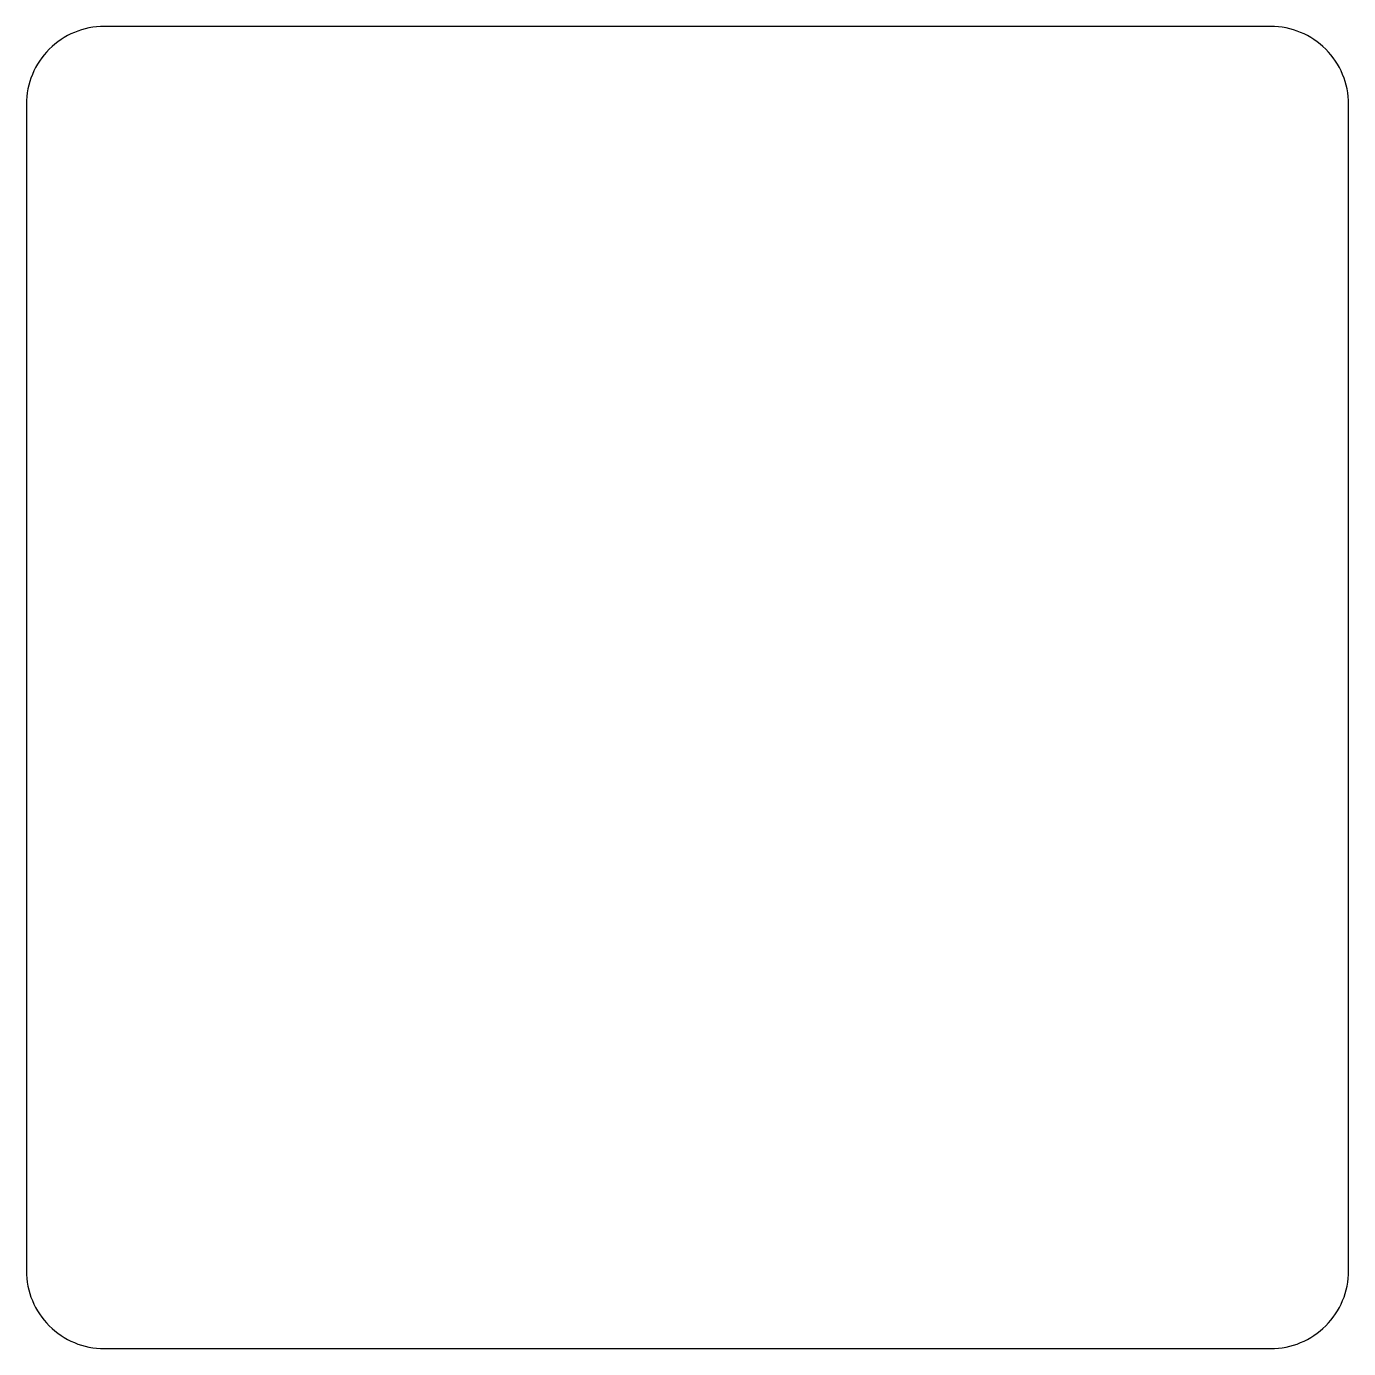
# Model space of a CAD drawing. Extents: x 225.98 to 231.08, y 305.91 to 311.01.
import ezdxf

# ---------------------------------------------------------------- set-up
doc = ezdxf.new("R2010")
doc.units = 0
doc.layers.get('0').update_dxf_attribs({"linetype": 'CONTINUOUS'})

msp = doc.modelspace()

# ---------------------------------------------------------------- linework, layer by layer
msp.add_lwpolyline([(225.9829, 306.2129, 0.414214), (226.2829, 305.9129), (230.7829, 305.9129, 0.414214), (231.0829, 306.2129), (231.0829, 310.7129, 0.414214), (230.7829, 311.0129), (226.2829, 311.0129, 0.414214), (225.9829, 310.7129)], format="xyb", close=True)

doc.saveas('drawing.dxf')
